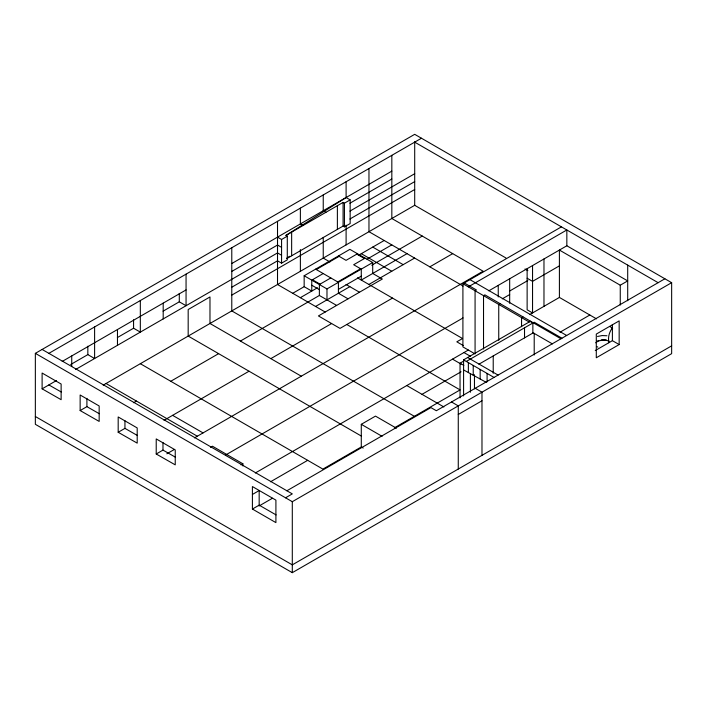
<?xml version="1.0" encoding="UTF-8"?>
<svg xmlns="http://www.w3.org/2000/svg" width="707" height="707" viewBox="0 0 707 707"><rect width="100%" height="100%" fill="white"/><g stroke="black" fill="none" stroke-linecap="round" stroke-linejoin="round"><path stroke-width="1.06" d="M231.781 287.219L277.515 260.821L281.572 263.163L287.289 259.858L287.289 236.173L285.937 235.396L346.103 197.536L346.103 181.743M286.856 258.046L289.64 256.305M35.35 353.35L414.7 134.33L671.65 282.685L671.65 353.65L292.3 572.67L35.35 424.315L35.35 353.35L292.3 501.696L671.65 282.685M48.871 353.35L421.46 138.236M62.207 361.436L186.056 289.932M231.781 263.534L391.828 171.129M285.937 235.396L343.089 202.396L344.442 203.174L350.159 199.878L350.159 223.562L344.442 226.859L343.089 226.081L286.883 258.532M277.515 237.137L281.572 239.479L287.289 236.173M231.781 271.426L277.515 245.029L281.572 247.37M349.912 203.227L391.828 179.03M70.691 364.52L87.836 354.622L94.605 358.529L94.605 326.943M117.371 337.575L133.57 328.225L140.331 332.122L140.331 300.546M163.096 311.168L179.295 301.818L186.056 305.724L186.056 274.148M42.111 388.832L61.129 399.694L61.129 384.025L42.111 373.04L42.111 388.832L56.498 380.525M75.552 369.522L277.515 252.92L281.572 255.262M349.912 211.119L414.7 173.719M349.912 219.02L414.7 181.619M231.781 295.111L414.7 189.511M103.178 385.156L414.7 205.304L505.982 258.002M292.725 293.29L304.16 286.688L304.16 275.757L349.885 249.359L372.704 262.527L372.704 273.459L382.346 279.026L318.424 315.932L340.014 328.393L392.5 298.089M316.268 269.544L339.13 256.349M80.147 410.555L99.166 421.416L99.166 405.977L80.147 395.001L80.147 410.555L86.908 406.649L99.272 413.71M323.196 273.547L311.769 280.149L311.769 291.081L304.16 286.688M357.495 253.751L346.059 260.344L338.459 255.952M358.458 255.333L384.184 240.486M330.805 277.939L319.37 284.541L319.37 295.473L240.407 341.057M365.104 258.135L353.668 264.736L361.277 269.128L361.277 280.06L407.002 253.663M300.334 297.682L317.478 287.776M367.021 259.177L391.793 244.878M337.734 281.943L360.597 268.74M304.16 275.757L326.979 288.933L372.704 262.527M133.605 402.725L136.46 401.072M170.758 381.276L218.604 353.65M371.767 265.222L422.265 236.067M338.414 289.357L361.277 276.154M315.552 306.467L349.841 286.662M368.886 284.453L414.611 258.055M118.184 432.277L137.202 443.139L137.202 427.938L118.184 416.962L118.184 432.277L124.945 428.371L137.308 435.432M164.033 420.294L249.032 371.219M270.834 358.626L331.61 323.541M429.829 266.839L452.692 253.636M156.22 454L175.239 464.861L175.239 449.899L156.22 438.923L156.22 454L162.981 450.094L175.345 457.155M166.834 453.806L174.452 449.413M194.46 437.863L483.12 271.205L391.828 218.498L391.828 155.346M464.26 282.959L476.43 289.985L475.077 290.771L475.077 353.924L462.908 346.898L462.908 283.737L561.429 226.859M468.317 286.865L566.837 229.978L566.837 245.771L488.82 290.816M210.545 447.31L212.454 446.214L242.881 463.783L242.881 465.975M225.842 454.875L463.058 317.92M509.738 290.975L527.837 280.52M502.27 298.84L509.676 294.563M559.405 265.859L532.548 281.359L527.13 278.24M500.096 303.648L498.744 304.434L498.744 340.367M240.972 464.879L242.881 463.783M522.915 316.824L521.563 317.611L521.563 326.669M255.315 472.992L468.317 350.027M529.684 314.588L559.405 297.435L596.487 318.848M463.589 395.929L463.589 359.863L530.524 321.217M460.045 397.908L460.045 363.195L463.854 360.994M466.302 361.427L534.209 322.215L561.941 338.22M140.331 363.707L322.905 469.112L361.286 446.957L361.286 424.315L375.479 416.114L396.397 428.195M270.534 481.776L307.686 460.328M422.008 394.329L461.07 371.776M252.408 494.458L259.169 490.552L259.169 505.152L276.092 514.917M478.931 364.193L533.228 332.847L552.353 343.885M559.405 297.435L559.405 250.066L620.26 285.204L627.701 280.909L566.837 245.771M252.408 509.049L275.907 522.614L275.907 500.123L252.408 486.557L252.408 509.049L259.169 505.152M259.071 505.965L272.407 498.267M394.444 427.806L460.089 389.911L346.775 324.486M559.944 332.255L589.832 315.004M286.892 490.764L430.925 407.612L436.343 410.732L664.889 278.779M285.54 497.799L292.3 493.893L42.111 349.444M458.269 414.47L481.98 400.781M595.25 350.566L612.395 340.668L619.164 344.565L619.164 320.881L596.293 334.084L596.293 357.769L619.164 344.565M671.65 345.847L292.3 564.858L35.35 416.503M597.521 336.47L602.117 335.569L606.942 335.754M463.589 369.929L486.222 382.337M597.044 346.669L597.866 347.128M48.871 384.926L61.235 391.987M414.7 142.142L658.129 282.685M525.001 268.987L527.855 270.631M609.796 326.528L612.651 328.181M346.103 197.536L350.159 199.878M469.978 279.663L566.669 335.489M560.951 338.786L484.878 294.863L483.526 295.65L483.526 349.011M530.153 321.429L532.857 322.993L532.857 333.059M462.908 283.737L529.172 322.003M463.103 286.052L368.966 231.702L368.966 168.54M325.945 212.294L323.24 210.73L323.24 194.946M372.748 247.088L403.176 264.657M361.321 253.689L391.749 271.258M356.814 254.14L364.423 258.532M303.082 225.498L300.378 223.933L300.378 208.141M329.895 261.943L323.24 258.099L323.24 237.375M357.477 277.869L462.537 338.52L456.819 341.826L463.332 345.582M346.041 284.47L359.483 292.23M463.951 352.546L470.606 356.381M315.587 269.155L338.414 282.332L338.414 293.264L348.047 298.822M467.654 357.521L498.082 375.09M463.589 359.863L494.025 377.432M460.045 363.195L463.845 365.386M452.524 359.138L461.079 364.087M312.441 279.76L320.05 284.152M311.769 285.221L319.37 289.614M319.37 295.473L336.62 305.424M475.219 388.284L481.98 392.191L481.98 455.352M325.185 312.026L277.515 284.506L277.515 221.344M451.508 401.974L458.269 405.88L458.269 469.041M406.79 385.545L443.881 406.958M414.355 416.308L231.781 310.903L231.781 247.742M301.27 376.195L209.979 323.497L209.979 296.949L188.177 309.533L188.177 336.081L361.242 435.998M361.286 424.315L382.107 436.334M361.286 446.957L363.186 448.052M172.605 415.345L203.033 432.905M106.032 383.503L197.324 436.21M474.459 374.701L474.468 388.806M470.394 373.782L470.411 392.235M468.361 362.611L468.37 372.616M627.701 265.116L627.701 300.74M620.26 285.204L620.26 305.026M612.395 324.513L612.395 340.668M608.55 342.727L608.55 338.476A12.567 7.256 -60 0 1 612.023 328.331M543.975 258.974L543.975 306.343M534.209 333.359L534.209 355.029M532.548 265.576L532.548 312.945L527.13 309.816L527.13 268.766M524.523 327.809L524.523 337.875M509.676 278.77L509.676 303.276M498.249 285.372L498.249 296.949M493.221 355.948L493.221 373.278M487.088 373.429L487.088 381.868M480.159 369.425L480.159 379.032M473.23 365.422L473.23 375.258M414.7 141.957L414.7 205.304M346.103 225.162L346.103 244.905M344.442 203.174L344.442 226.859M343.089 202.396L343.089 226.081M337.38 205.693L337.38 229.377M326.979 288.933L326.979 299.865M300.378 249.589L300.378 271.302M292.3 501.696L292.3 572.67M291.646 232.099L291.646 255.784M281.572 239.479L281.572 263.163M179.295 293.396L179.295 301.818M163.193 303.135L163.193 318.928M162.981 442.555L162.981 450.094M133.57 319.803L133.57 328.225M124.945 420.718L124.945 428.371M117.468 329.533L117.468 345.325M87.836 346.2L87.836 354.622M86.908 398.359L86.908 406.649M71.734 355.939L71.734 366.465M595.709 342.824A9.244 5.338 0 0 1 609.346 341.251M596.681 341.428A9.951 5.744 0 0 1 598.741 340.518M601.144 339.943A9.951 5.744 0 0 1 606.297 339.943"/></g></svg>
